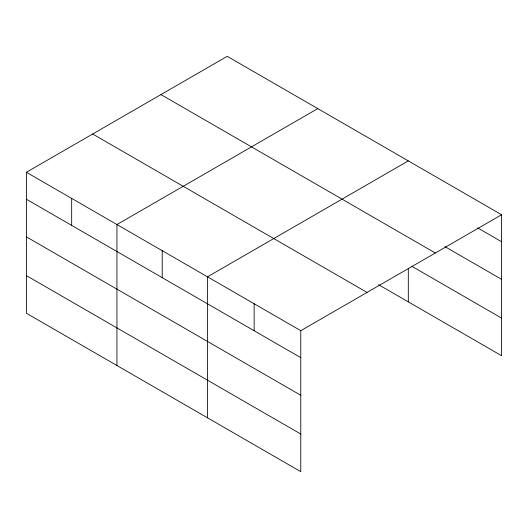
<?xml version="1.0" encoding="UTF-8"?>
<svg xmlns="http://www.w3.org/2000/svg" width="528" height="528" viewBox="0 0 528 528"><rect width="100%" height="100%" fill="white"/><g stroke="black" fill="none" stroke-linecap="round" stroke-linejoin="round"><path stroke-width="0.79" d="M300.782 395.287L300.782 330.686L26.4 172.273L26.4 313.256L300.782 471.669L300.782 395.287L26.4 236.874M26.4 172.273L227.218 56.331L501.6 214.744L501.6 355.727L378.602 284.717M317.764 108.61L116.945 224.545L116.945 365.534M408.309 160.882L207.491 276.824L207.491 417.806M300.782 330.686L501.6 214.744M477.569 227.852L501.6 241.725M445.058 246.701L501.6 279.345M160.948 94.591L435.329 253.004M411.847 266.29L501.6 318.107M92.671 134.013L367.052 292.426M26.4 199.254L300.782 357.667M26.4 275.636L300.782 434.049M408.309 268.336L408.309 301.871M254.14 303.752L254.14 330.739M162.221 250.688L162.221 277.669M71.676 198.409L71.676 225.39"/></g></svg>
